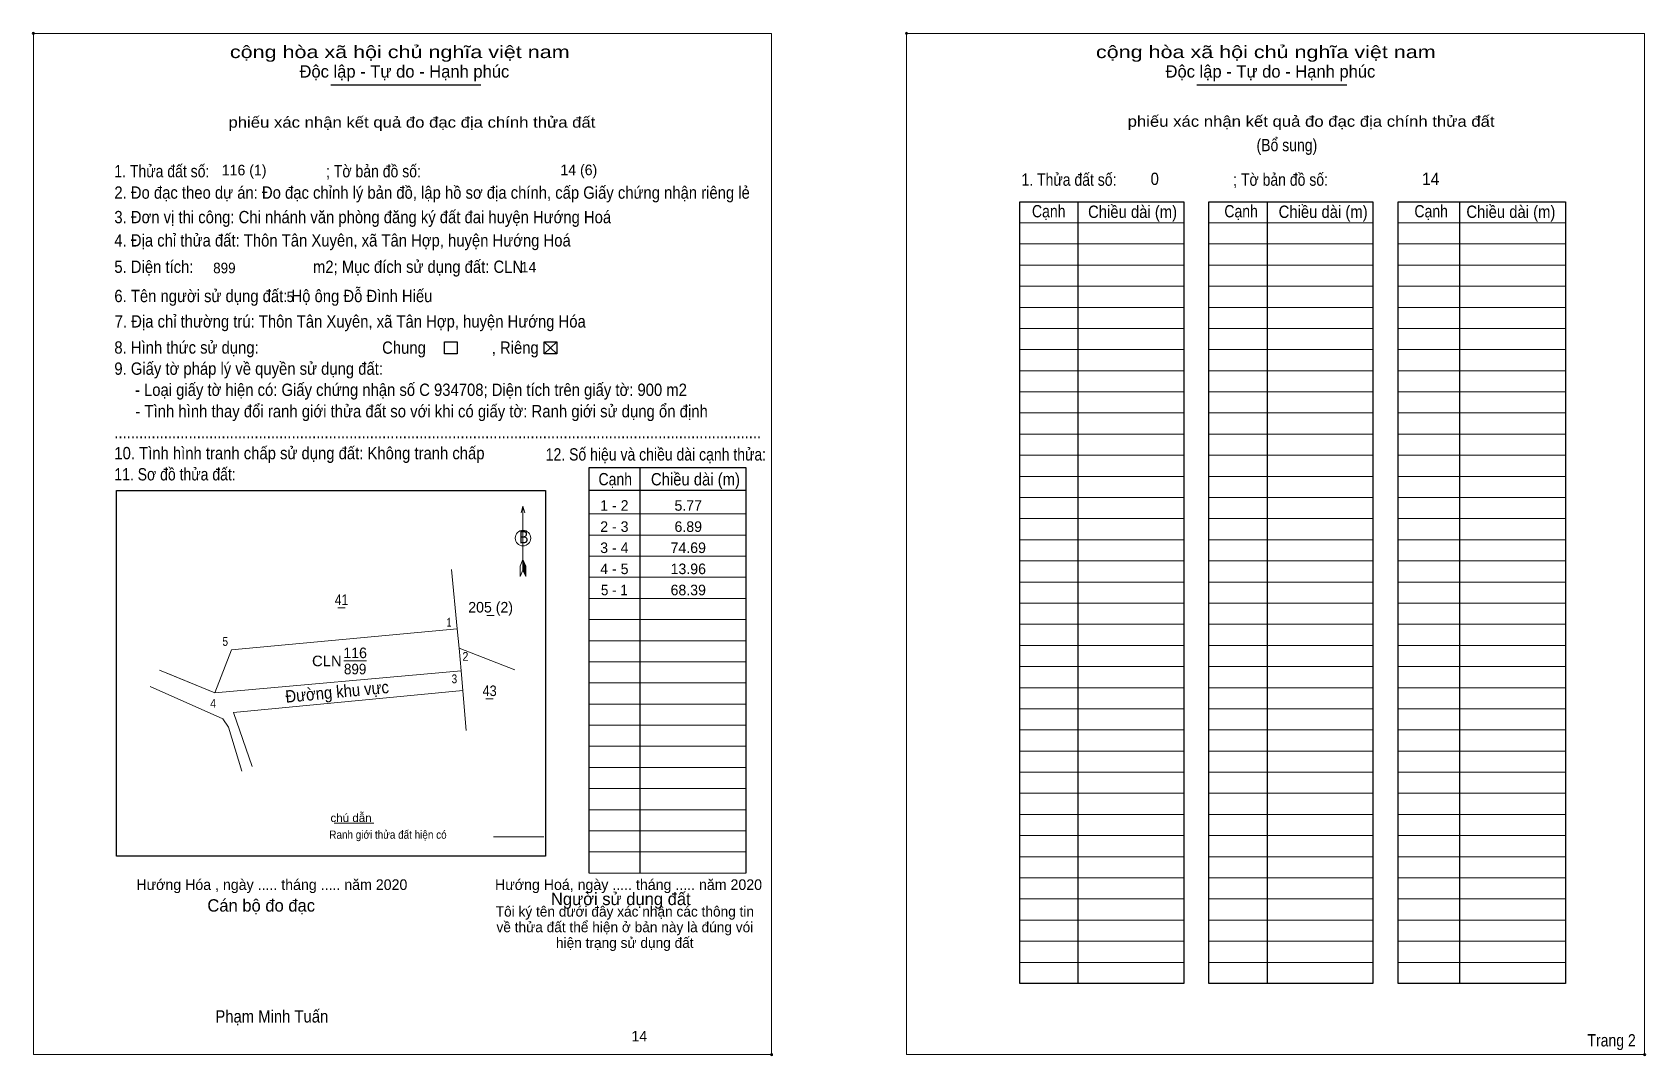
# Model space of a CAD drawing. Header units: metres. Extents: x 552964 to 553451, y 1840015 to 1840324.
import ezdxf
from ezdxf.enums import TextEntityAlignment as Align

# ---------------------------------------------------------------- set-up
doc = ezdxf.new("R2010")
doc.units = ezdxf.units.M
doc.header["$LTSCALE"] = 1.3
doc.header["$PDMODE"] = 32
doc.header["$PDSIZE"] = 0.65
for name, color, linetype, lineweight in [('1', 7, 'Continuous', 13), ('10', 7, 'Continuous', 13), ('17', 7, 'Continuous', 13), ('2', 7, 'Continuous', 13), ('27', 7, 'Continuous', 13), ('50', 7, 'Continuous', 25), ('6', 7, 'Continuous', 13), ('9', 7, 'Continuous', 13)]:
    doc.layers.add(name, color=color, linetype=linetype, lineweight=lineweight)
for name, color, linetype in [('13', 7, 'Continuous'), ('36', 7, 'Continuous'), ('48', 7, 'Continuous'), ('52', 7, 'Continuous')]:
    doc.layers.add(name, color=color, linetype=linetype)

msp = doc.modelspace()

# ---------------------------------------------------------------- linework, layer by layer
at = {"layer": '1', "lineweight": 25}
for p, q in [((553280.04, 1840272.81), (553280.04, 1840036.89)), ((553337.13, 1840272.81), (553337.13, 1840036.89)), ((553395.27, 1840272.81), (553395.27, 1840036.89)), ((553147.78, 1840192.63), (553147.78, 1840070.2)), ((553132.48, 1840185.71), (553179.77, 1840185.71))]:
    msp.add_line(p, q, dxfattribs=at)
at = {"layer": '1'}
for p, q in [((553262.51, 1840266.44), (553312.03, 1840266.44)), ((553319.59, 1840266.44), (553369.12, 1840266.44)), ((553376.68, 1840266.44), (553427.26, 1840266.44)), ((553262.51, 1840260.06), (553312.03, 1840260.06)), ((553319.59, 1840260.06), (553369.12, 1840260.06)), ((553376.68, 1840260.06), (553427.26, 1840260.06)), ((553262.51, 1840253.68), (553312.03, 1840253.68)), ((553319.59, 1840253.68), (553369.12, 1840253.68)), ((553376.68, 1840253.68), (553427.26, 1840253.68)), ((553262.51, 1840247.31), (553312.03, 1840247.31)), ((553319.59, 1840247.31), (553369.12, 1840247.31)), ((553376.68, 1840247.31), (553427.26, 1840247.31)), ((553262.51, 1840240.93), (553312.03, 1840240.93)), ((553319.59, 1840240.93), (553369.12, 1840240.93)), ((553376.68, 1840240.93), (553427.26, 1840240.93)), ((553262.51, 1840234.55), (553312.03, 1840234.55)), ((553319.59, 1840234.55), (553369.12, 1840234.55)), ((553376.68, 1840234.55), (553427.26, 1840234.55)), ((553118.95, 1840230.48), (553122.78, 1840226.91)), ((553118.95, 1840226.91), (553122.78, 1840230.48)), ((553262.51, 1840228.18), (553312.03, 1840228.18)), ((553319.59, 1840228.18), (553369.12, 1840228.18)), ((553376.68, 1840228.18), (553427.26, 1840228.18)), ((553262.51, 1840221.8), (553312.03, 1840221.8)), ((553319.59, 1840221.8), (553369.12, 1840221.8)), ((553376.68, 1840221.8), (553427.26, 1840221.8)), ((553262.51, 1840215.43), (553312.03, 1840215.43)), ((553319.59, 1840215.43), (553369.12, 1840215.43)), ((553376.68, 1840215.43), (553427.26, 1840215.43)), ((553262.51, 1840209.05), (553312.03, 1840209.05)), ((553319.59, 1840209.05), (553369.12, 1840209.05)), ((553376.68, 1840209.05), (553427.26, 1840209.05)), ((553262.51, 1840202.67), (553312.03, 1840202.67)), ((553319.59, 1840202.67), (553369.12, 1840202.67)), ((553376.68, 1840202.67), (553427.26, 1840202.67)), ((553262.51, 1840196.3), (553312.03, 1840196.3)), ((553319.59, 1840196.3), (553369.12, 1840196.3)), ((553376.68, 1840196.3), (553427.26, 1840196.3)), ((553262.51, 1840189.92), (553312.03, 1840189.92)), ((553319.59, 1840189.92), (553369.12, 1840189.92)), ((553376.68, 1840189.92), (553427.26, 1840189.92)), ((553262.51, 1840183.54), (553312.03, 1840183.54)), ((553319.59, 1840183.54), (553369.12, 1840183.54)), ((553376.68, 1840183.54), (553427.26, 1840183.54)), ((553112.55, 1840180.92), (553112.55, 1840161.63)), ((553132.48, 1840178.6), (553179.77, 1840178.6)), ((553262.51, 1840177.17), (553312.03, 1840177.17)), ((553319.59, 1840177.17), (553369.12, 1840177.17)), ((553376.68, 1840177.17), (553427.26, 1840177.17)), ((553132.48, 1840172.22), (553179.77, 1840172.22)), ((553262.51, 1840170.79), (553312.03, 1840170.79)), ((553319.59, 1840170.79), (553369.12, 1840170.79)), ((553376.68, 1840170.79), (553427.26, 1840170.79)), ((553112.55, 1840164.82), (553111.74, 1840162.86)), ((553112.55, 1840164.82), (553113.37, 1840162.86)), ((553112.55, 1840164.54), (553113.37, 1840162.57)), ((553112.55, 1840164.27), (553113.37, 1840162.29)), ((553112.55, 1840163.99), (553113.38, 1840162)), ((553112.55, 1840163.71), (553113.38, 1840161.72)), ((553112.55, 1840163.43), (553113.38, 1840161.43)), ((553112.55, 1840163.15), (553113.38, 1840161.14)), ((553112.55, 1840162.88), (553113.39, 1840160.86)), ((553112.55, 1840162.6), (553113.39, 1840160.57)), ((553113.4, 1840159.67), (553113.37, 1840162.86)), ((553132.48, 1840165.85), (553179.77, 1840165.85)), ((553262.51, 1840164.42), (553312.03, 1840164.42)), ((553319.59, 1840164.42), (553369.12, 1840164.42)), ((553376.68, 1840164.42), (553427.26, 1840164.42)), ((553112.55, 1840162.32), (553113.39, 1840160.28)), ((553112.55, 1840162.05), (553113.4, 1840160.01)), ((553112.55, 1840161.63), (553113.4, 1840159.67)), ((553132.48, 1840159.47), (553179.77, 1840159.47)), ((553262.51, 1840158.04), (553312.03, 1840158.04)), ((553319.59, 1840158.04), (553369.12, 1840158.04)), ((553376.68, 1840158.04), (553427.26, 1840158.04)), ((553132.48, 1840153.09), (553179.77, 1840153.09)), ((553262.51, 1840151.66), (553312.03, 1840151.66)), ((553319.59, 1840151.66), (553369.12, 1840151.66)), ((553376.68, 1840151.66), (553427.26, 1840151.66)), ((553132.48, 1840146.72), (553179.77, 1840146.72)), ((553262.51, 1840145.29), (553312.03, 1840145.29)), ((553319.59, 1840145.29), (553369.12, 1840145.29)), ((553376.68, 1840145.29), (553427.26, 1840145.29)), ((553132.48, 1840140.34), (553179.77, 1840140.34)), ((553262.51, 1840138.91), (553312.03, 1840138.91)), ((553319.59, 1840138.91), (553369.12, 1840138.91)), ((553376.68, 1840138.91), (553427.26, 1840138.91)), ((553132.48, 1840133.97), (553179.77, 1840133.97)), ((553262.51, 1840132.53), (553312.03, 1840132.53)), ((553319.59, 1840132.53), (553369.12, 1840132.53)), ((553376.68, 1840132.53), (553427.26, 1840132.53)), ((553132.48, 1840127.59), (553179.77, 1840127.59)), ((553262.51, 1840126.16), (553312.03, 1840126.16)), ((553319.59, 1840126.16), (553369.12, 1840126.16)), ((553376.68, 1840126.16), (553427.26, 1840126.16)), ((553132.48, 1840121.21), (553179.77, 1840121.21)), ((553262.51, 1840119.78), (553312.03, 1840119.78)), ((553319.59, 1840119.78), (553369.12, 1840119.78)), ((553376.68, 1840119.78), (553427.26, 1840119.78)), ((553132.48, 1840114.84), (553179.77, 1840114.84)), ((553262.51, 1840113.4), (553312.03, 1840113.4)), ((553319.59, 1840113.4), (553369.12, 1840113.4)), ((553376.68, 1840113.4), (553427.26, 1840113.4)), ((553132.48, 1840108.46), (553179.77, 1840108.46)), ((553262.51, 1840107.03), (553312.03, 1840107.03)), ((553319.59, 1840107.03), (553369.12, 1840107.03)), ((553376.68, 1840107.03), (553427.26, 1840107.03)), ((553132.48, 1840102.08), (553179.77, 1840102.08)), ((553262.51, 1840100.65), (553312.03, 1840100.65)), ((553319.59, 1840100.65), (553369.12, 1840100.65)), ((553376.68, 1840100.65), (553427.26, 1840100.65)), ((553132.48, 1840095.71), (553179.77, 1840095.71)), ((553262.51, 1840094.28), (553312.03, 1840094.28)), ((553319.59, 1840094.28), (553369.12, 1840094.28)), ((553376.68, 1840094.28), (553427.26, 1840094.28)), ((553132.48, 1840089.33), (553179.77, 1840089.33)), ((553262.51, 1840087.9), (553312.03, 1840087.9)), ((553319.59, 1840087.9), (553369.12, 1840087.9)), ((553376.68, 1840087.9), (553427.26, 1840087.9)), ((553132.48, 1840082.96), (553179.77, 1840082.96)), ((553262.51, 1840081.52), (553312.03, 1840081.52)), ((553319.59, 1840081.52), (553369.12, 1840081.52)), ((553376.68, 1840081.52), (553427.26, 1840081.52)), ((553132.48, 1840076.58), (553179.77, 1840076.58)), ((553262.51, 1840075.15), (553312.03, 1840075.15)), ((553319.59, 1840075.15), (553369.12, 1840075.15)), ((553376.68, 1840075.15), (553427.26, 1840075.15)), ((553132.48, 1840070.2), (553179.77, 1840070.2)), ((553262.51, 1840068.77), (553312.03, 1840068.77)), ((553319.59, 1840068.77), (553369.12, 1840068.77)), ((553376.68, 1840068.77), (553427.26, 1840068.77)), ((553262.51, 1840062.39), (553312.03, 1840062.39)), ((553319.59, 1840062.39), (553369.12, 1840062.39)), ((553376.68, 1840062.39), (553427.26, 1840062.39)), ((553262.51, 1840056.02), (553312.03, 1840056.02)), ((553319.59, 1840056.02), (553369.12, 1840056.02)), ((553376.68, 1840056.02), (553427.26, 1840056.02)), ((553262.51, 1840049.64), (553312.03, 1840049.64)), ((553319.59, 1840049.64), (553369.12, 1840049.64)), ((553376.68, 1840049.64), (553427.26, 1840049.64)), ((553262.51, 1840043.27), (553312.03, 1840043.27)), ((553319.59, 1840043.27), (553369.12, 1840043.27)), ((553376.68, 1840043.27), (553427.26, 1840043.27))]:
    msp.add_line(p, q, dxfattribs=at)
at = {"layer": '1', "lineweight": 25}
for points in [[(553262.51, 1840272.81), (553312.03, 1840272.81), (553312.03, 1840036.89), (553262.51, 1840036.89)], [(553319.59, 1840272.81), (553369.12, 1840272.81), (553369.12, 1840036.89), (553319.59, 1840036.89)], [(553376.68, 1840272.81), (553427.26, 1840272.81), (553427.26, 1840036.89), (553376.68, 1840036.89)], [(552989.86, 1840185.69), (553119.37, 1840185.69), (553119.37, 1840075.35), (552989.86, 1840075.35)]]:
    msp.add_lwpolyline(points, close=True, dxfattribs=at)
msp.add_lwpolyline([(553132.48, 1840070.2), (553132.48, 1840192.63), (553179.77, 1840192.63), (553179.77, 1840070.2)], dxfattribs=at)
at = {"layer": '1'}
for points in [[(553113.1, 1840178.87), (553112.55, 1840180.92), (553112, 1840178.87)], [(553112.55, 1840161.63), (553111.7, 1840159.67), (553111.74, 1840162.86)]]:
    msp.add_lwpolyline(points, dxfattribs=at)
msp.add_circle((553112.55, 1840171.28), 2.35, dxfattribs=at)
for p in [(552964.76, 1840323.61), (553228.3, 1840323.61), (553187.59, 1840015.42), (553451.12, 1840015.42)]:
    msp.add_point(p, dxfattribs=at)
at = {"layer": '10'}
for p, q in [((553019.51, 1840124.57), (553004.82, 1840130.63)), ((553094.4, 1840125.27), (553093.9, 1840131.27)), ((553023.67, 1840114.28), (553027.64, 1840100.93))]:
    msp.add_line(p, q, dxfattribs=at)
msp.add_lwpolyline([(553093.9, 1840131.27), (553019.51, 1840124.57), (553024.6, 1840137.57), (553092.7, 1840143.87), (553093.25, 1840138.13)], close=True, dxfattribs=at)
for points in [[(553023.67, 1840114.28), (553021.98, 1840116.76), (553000, 1840126.56)], [(553094.4, 1840125.27), (553025.22, 1840118.7), (553030.8, 1840102.37)]]:
    msp.add_lwpolyline(points, dxfattribs=at)
at = {"layer": '17'}
msp.add_line((553055.53, 1840085.27), (553067.54, 1840085.27), dxfattribs=at)
at = {"layer": '2', "lineweight": 25}
for p, q in [((553054.53, 1840308.08), (553099.8, 1840308.08)), ((553315.95, 1840308.08), (553361.21, 1840308.08))]:
    msp.add_line(p, q, dxfattribs=at)
at = {"layer": '2'}
for points in [[(552964.76, 1840323.61), (553187.58, 1840323.61), (553187.58, 1840015.42), (552964.76, 1840015.42)], [(553228.3, 1840323.61), (553451.12, 1840323.61), (553451.12, 1840015.42), (553228.3, 1840015.42)]]:
    msp.add_lwpolyline(points, close=True, dxfattribs=at)
at = {"layer": '27'}
for p, q in [((553092.7, 1840143.87), (553090.99, 1840161.86)), ((553093.25, 1840138.13), (553110.09, 1840131.58)), ((553019.51, 1840124.57), (553002.81, 1840131.46)), ((553093.9, 1840131.27), (553095.4, 1840113.27))]:
    msp.add_line(p, q, dxfattribs=at)
at = {"layer": '50'}
for points in [[(553088.84, 1840230.48), (553092.67, 1840230.48), (553092.67, 1840226.91), (553088.84, 1840226.91)], [(553118.95, 1840230.48), (553122.78, 1840230.48), (553122.78, 1840226.91), (553118.95, 1840226.91)]]:
    msp.add_lwpolyline(points, close=True, dxfattribs=at)
at = {"layer": '6'}
msp.add_line((553103.64, 1840081.19), (553118.8, 1840081.19), dxfattribs=at)
at = {"layer": '9'}
for p, q in [((553056.67, 1840150.24), (553058.87, 1840150.24)), ((553101.69, 1840147.98), (553103.89, 1840147.98)), ((553058.45, 1840134.22), (553065.33, 1840134.22)), ((553101.38, 1840122.78), (553103.57, 1840122.78))]:
    msp.add_line(p, q, dxfattribs=at)

# ---------------------------------------------------------------- texts
at = {"layer": '1'}
for s, height, width, p in [('(Bổ sung)', 3.719, 0.85, (553333.97, 1840288.04)), ('1. Thửa đất số:                              ; Tờ bản đồ số:', 3.719, 0.85, (552989.21, 1840280.16)), ('1. Thửa đất số:                              ; Tờ bản đồ số:', 3.719, 0.85, (553263.01, 1840277.61)), ('2. Đo đạc theo dự án: Đo đạc chỉnh lý bản đồ, lập hồ sơ địa chính, cấp Giấy chứng nhận riêng lẻ ', 3.719, 0.9, (552989.21, 1840273.71)), ('3. Đơn vị thi công: Chi nhánh văn phòng đăng ký đất đai huyện Hướng Hoá', 3.719, 0.9, (552989.21, 1840266.31)), ('Cạnh', 3.719, 0.85, (553266.19, 1840268.08)), ('Chiều dài (m)', 3.719, 0.9, (553283.12, 1840267.92)), ('Cạnh', 3.719, 0.85, (553324.26, 1840268.08)), ('Chiều dài (m)', 3.719, 0.9, (553340.64, 1840267.92)), ('Cạnh', 3.719, 0.85, (553381.63, 1840268.08)), ('Chiều dài (m)', 3.719, 0.9, (553397.31, 1840267.92)), ('4. Địa chỉ thửa đất: Thôn Tân Xuyên, xã Tân Hợp, huyện Hướng Hoá', 3.719, 0.9, (552989.21, 1840259.29)), ('5. Diện tích:                             m2; Mục đích sử dụng đất: CLN', 3.719, 0.9, (552989.21, 1840251.32)), ('6. Tên người sử dụng đất: Hộ ông Đỗ Đình Hiếu', 3.719, 0.9, (552989.21, 1840242.5)), ('7. Địa chỉ thường trú: Thôn Tân Xuyên, xã Tân Hợp, huyện Hướng Hóa', 3.719, 0.9, (552989.32, 1840234.84)), ('Chung                , Riêng', 3.719, 0.9, (553070.04, 1840226.92)), ('9. Giấy tờ pháp lý về quyền sử dụng đất:', 3.719, 0.9, (552989.21, 1840220.58)), ('     - Loại giấy tờ hiện có: Giấy chứng nhận số C 934708; Diện tích trên giấy tờ: 900 m2', 3.719, 0.9, (552989.21, 1840214.2)), ('.............................................................................................................................................................', 3.719, 0.9, (552989.21, 1840201.45)), ('10. Tình hình tranh chấp sử dụng đất: Không tranh chấp', 3.719, 0.9, (552989.21, 1840195.08)), ('12. Số hiệu và chiều dài cạnh thửa:', 3.719, 0.85, (553119.42, 1840194.7)), ('11. Sơ đồ thửa đất:', 3.719, 0.85, (552989.21, 1840188.7)), ('Cạnh', 3.719, 0.85, (553135.35, 1840187.22)), ('Chiều dài (m)', 3.719, 0.9, (553151.18, 1840187.19)), ('B', 3.72, 0.85, (553111.37, 1840169.73)), ('Phạm Minh Tuấn', 3.719, 0.9, (553019.7, 1840025.11)), ('Trang 2', 3.719, 0.85, (553433.86, 1840017.89))]:
    msp.add_text(s, height=height, dxfattribs=dict(at, width=width)).set_placement(p)
at = {"layer": '10', "width": 0.9}
msp.add_text('Đường khu vực', height=3.719, rotation=5.425, dxfattribs=at).set_placement((553041.03, 1840121.6))
at = {"layer": '13'}
msp.add_text('116', height=3.188, dxfattribs=at).set_placement((553061.89, 1840135.07), align=Align.CENTER)
at = {"layer": '13', "width": 1.05}
msp.add_text('CLN', height=3.188, dxfattribs=at).set_placement((553057.83, 1840132.63), align=Align.RIGHT)
at = {"layer": '13', "width": 0.95}
msp.add_text('899', height=3.188, dxfattribs=at).set_placement((553061.89, 1840130.18), align=Align.CENTER)
at = {"layer": '2'}
for s, width, p in [('cộng hòa xã hội chủ nghĩa việt nam', 1.3, (553024.09, 1840316.15)), ('cộng hòa xã hội chủ nghĩa việt nam', 1.3, (553285.5, 1840316.15)), ('     - Tình hình thay đổi ranh giới thửa đất so với khi có giấy tờ: Ranh giới sử dụng ổn định', 0.9, (552989.31, 1840207.73))]:
    msp.add_text(s, height=3.736, dxfattribs=dict(at, width=width)).set_placement(p)
for s, height, p in [('Độc lập - Tự do - Hạnh phúc', 3.736, (553045.09, 1840310.26)), ('Độc lập - Tự do - Hạnh phúc', 3.736, (553306.5, 1840310.26)), ('Hướng Hóa , ngày ..... tháng ..... năm 2020', 3.2, (552995.86, 1840065.12)), ('Hướng Hoá, ngày ..... tháng ..... năm 2020', 3.2, (553104.11, 1840065.12)), ('Cán bộ đo đạc', 3.736, (553017.29, 1840058.58)), ('Người sử dụng đất', 3.736, (553120.99, 1840060.54))]:
    msp.add_text(s, height=height, dxfattribs=at).set_placement(p)
at = {"layer": '2', "width": 1.15}
for p in [(553079.03, 1840295.15), (553350.44, 1840295.42)]:
    msp.add_text('phiếu xác nhận kết quả đo đạc địa chính thửa đất', height=3.279, dxfattribs=at).set_placement(p, align=Align.CENTER)
at = {"layer": '2'}
for s, p in [('Tôi ký tên dưới đây xác nhận các thông tin', (553143.31, 1840057.08)), ('về thửa đất thể hiện ở bản này là đúng vói', (553143.3, 1840052.36)), ('hiện trạng sử dụng đất', (553143.28, 1840047.64))]:
    msp.add_text(s, height=3.086, dxfattribs=at).set_placement(p, align=Align.CENTER)
at = {"layer": '36'}
for s, width, p in [('41', 0.85, (553057.77, 1840151.09)), ('43', 0.9, (553102.48, 1840123.63))]:
    msp.add_text(s, height=3.188, dxfattribs=dict(at, width=width)).set_placement(p, align=Align.CENTER)
msp.add_text('205 (2)', height=3.188, dxfattribs=at).set_placement((553102.79, 1840148.84), align=Align.CENTER)
at = {"layer": '48', "width": 0.9}
msp.add_text('8. Hình thức sử dụng:', height=3.719, dxfattribs=at).set_placement((552989.21, 1840226.96))
at = {"layer": '52'}
for s, p in [('1 - 2', (553140.14, 1840179.55)), ('5.77', (553162.44, 1840179.55)), ('2 - 3', (553140.14, 1840173.17)), ('6.89', (553162.44, 1840173.17)), ('3 - 4', (553140.13, 1840166.79)), ('74.69', (553162.44, 1840166.79)), ('4 - 5', (553140.14, 1840160.42)), ('13.96', (553162.45, 1840160.42)), ('68.39', (553162.44, 1840154.04))]:
    msp.add_text(s, height=3.188, dxfattribs=at).set_placement(p, align=Align.CENTER)
at = {"layer": '52', "width": 0.95}
msp.add_text('5 - 1', height=3.188, dxfattribs=at).set_placement((553140.13, 1840154.04), align=Align.CENTER)
at = {"layer": '6'}
for s, p in [('14 (6)', (553123.84, 1840280.81)), ('116 (1)', (553021.63, 1840280.76)), ('14', (553111.85, 1840251.47))]:
    msp.add_text(s, height=3.188, dxfattribs=at).set_placement(p)
for s, height, width, p in [('0', 3.72, 0.9, (553302, 1840277.85)), ('14', 3.719, 0.95, (553383.91, 1840277.85)), ('899', 3.188, 0.95, (553019.05, 1840251.21)), ('5', 3.19, 0.9, (553041.23, 1840242.51)), ('chú dẫn', 2.487, 1.05, (553054.44, 1840085.62)), ('Ranh giới thửa đất hiện có ', 2.487, 0.9, (553054.09, 1840080.57))]:
    msp.add_text(s, height=height, dxfattribs=dict(at, width=width)).set_placement(p)
msp.add_text('14', height=3.188, dxfattribs=at).set_placement((553147.67, 1840019.39), align=Align.CENTER)
at = {"layer": '9'}
for s, width, p in [('1', 0.75, (553090.24, 1840144.58)), ('5', 0.85, (553022.69, 1840138.79)), ('2', 0.9, (553095.18, 1840134.26)), ('3', 0.85, (553091.85, 1840127.5)), ('4', 0.9, (553019.04, 1840120.09))]:
    msp.add_text(s, height=2.66, dxfattribs=dict(at, width=width)).set_placement(p, align=Align.CENTER)

doc.saveas('drawing.dxf')
